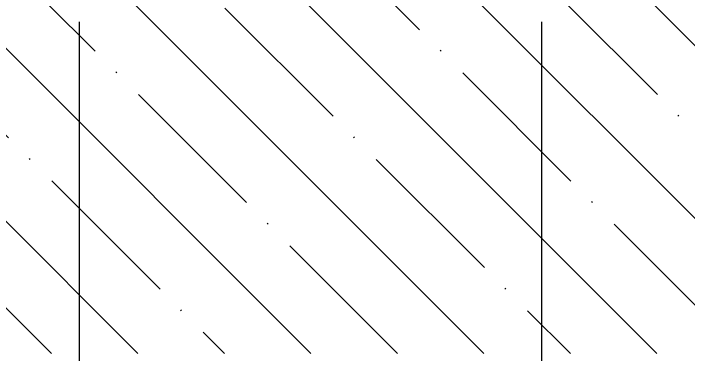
# Model space of a CAD drawing. Header units: millimetres. Extents: x -12447 to 83753, y -46415 to 46712.
# Drawn here: x 82633.5 to 82808.5, y 2812.1 to 2900.4 of the extents above; entities that cross this region are included whole.
import ezdxf

# ---------------------------------------------------------------- set-up
doc = ezdxf.new("R2010")
doc.units = ezdxf.units.MM
for name, color, linetype, lineweight in [('Размеры', 7, 'Continuous', 9), ('Размеры-10', 7, 'Continuous', 9), ('Узлы', 7, 'Continuous', 18)]:
    doc.layers.add(name, color=color, linetype=linetype, lineweight=lineweight)
doc.styles.add('GOST Common_6', font='GOST_Common.ttf', dxfattribs={"width": 0.9, "height": 25})
doc.dimstyles.new('ADSK_Основной_2_5_мм_1', dxfattribs={"dimscale": 304.8, "dimtxt": 25.142875, "dimasz": 0.046391, "dimexe": 0.049213, "dimexo": 0.049213, "dimgap": 0.009843, "dimtad": 1, "dimrnd": 0.01, "dimdsep": 46, "dimtxsty": 'GOST Common_6', "dimblk1": 'OBLIQUE', "dimblk2": 'OBLIQUE', "dimsah": 1, "dimcen": 0.09, "dimdle": 0.049213, "dimazin": 2, "dimtfac": 1, "dimtdec": 4, "dimtix": 1, "dimtmove": 0, "dimatfit": 3, "dimfxl": 1, "dimtvp": 1, "dimtolj": 1, "dimtzin": 0, "dimlwd": 20, "dimlwe": 20, "dimarcsym": 2})

# ---------------------------------------------------------------- blocks, each defined once
blk = doc.blocks.new('DIMBLOCK31-Сечение по поддону')
at = {"layer": 'Размеры-10', "lineweight": 20, "transparency": 16777216}
for p, q in [((82650.63, 2703.53), (82650.63, 2898.16)), ((82770.63, 2703.53), (82770.63, 2898.16)), ((82635.63, 2703.53), (82770.63, 2703.53)), ((82650.63, 2703.53), (82650.63, 2688.53)), ((82770.63, 2703.53), (82770.63, 2688.53))]:
    blk.add_line(p, q, dxfattribs=at)
at = {"layer": 'Размеры-10', "lineweight": 40, "transparency": 16777216}
for p, q in [((82650.63, 2703.53), (82657.7, 2710.6)), ((82770.63, 2703.53), (82777.7, 2710.6)), ((82650.63, 2703.53), (82643.56, 2696.46)), ((82770.63, 2703.53), (82763.56, 2696.46))]:
    blk.add_line(p, q, dxfattribs=at)
at = {"layer": 'Размеры-10', "color": 0, "lineweight": 20, "transparency": 16777216, "insert": (82689.32, 2739.2), "char_height": 25, "width": 51.1381, "attachment_point": 1, "line_spacing_factor": 1.022761, "style": 'GOST Common_6'}
blk.add_mtext('120', dxfattribs=at)
blk = doc.blocks.new('_Oblique')
at = {"color": 0, "linetype": 'ByBlock', "lineweight": -2}
blk.add_line((-0.5, -0.5), (0.5, 0.5), dxfattribs=at)
blk = doc.blocks.new('DIMBLOCK32-Сечение по поддону')
at = {"layer": 'Размеры-10', "lineweight": 20, "transparency": 16777216}
for p, q in [((82770.63, 2703.53), (82770.63, 2898.16)), ((83370.63, 2703.53), (83370.63, 2898.16)), ((82770.63, 2703.53), (83370.63, 2703.53)), ((82770.63, 2703.53), (82770.63, 2688.53)), ((83370.63, 2703.53), (83370.63, 2688.53))]:
    blk.add_line(p, q, dxfattribs=at)
at = {"layer": 'Размеры-10', "lineweight": 40, "transparency": 16777216}
for p, q in [((82770.63, 2703.53), (82777.7, 2710.6)), ((83370.63, 2703.53), (83377.7, 2710.6)), ((82770.63, 2703.53), (82763.56, 2696.46)), ((83370.63, 2703.53), (83363.56, 2696.46))]:
    blk.add_line(p, q, dxfattribs=at)
at = {"layer": 'Размеры-10', "color": 0, "lineweight": 20, "transparency": 16777216, "insert": (83046.98, 2739.2), "char_height": 25, "width": 56.7632, "attachment_point": 1, "line_spacing_factor": 1.022761, "style": 'GOST Common_6'}
blk.add_mtext('600', dxfattribs=at)

msp = doc.modelspace()

# ---------------------------------------------------------------- hatches: boundary and pattern name
at = {"layer": 'Узлы', "lineweight": 9}
h = msp.add_hatch(dxfattribs=at)
h.set_pattern_fill('FP_207', color=256, style=0, pattern_type=2)
h.set_pattern_definition([(135, (81077.526, 0), (-22.45064, -22.45064), []), (135, (81099.977, 0), (-22.45064, -22.45064), [39.688, -7.938, 0.33528, -7.602])])
h.paths.add_polyline_path([(82681.217, 2812.082), (83048.144, 2812.082), (83048.144, 2903.16), (82560.16, 2903.16), (82560.16, 2812.082), (82650.629, 2812.082)])
h.paths.add_polyline_path([(83561.339, 2812.082), (83561.339, 2903.16), (83077.171, 2903.16), (83077.171, 2812.082), (83548.186, 2812.082)])

# ---------------------------------------------------------------- dimensions: what is measured, and where the dimension line sits
at = {"layer": 'Размеры', "lineweight": 20}
for base, p1, p2, override, picture, middle in [((82770.629, 2703.531), (82650.629, 2913.16), (82770.629, 2913.16), {"dimpost": '<>', "dimfxl": 120}, 'DIMBLOCK31-Сечение по поддону', (82710.629, 2719.031)), ((83370.629, 2703.531), (82770.629, 2913.16), (83370.629, 2913.16), {"dimpost": '<>', "dimfxl": 600}, 'DIMBLOCK32-Сечение по поддону', (83070.629, 2719.031))]:
    dim = msp.add_linear_dim(base=base, p1=p1, p2=p2, dimstyle='ADSK_Основной_2_5_мм_1', override=override, dxfattribs=at)
    dim.commit()
    dim.dimension.update_dxf_attribs({"geometry": picture, "text_midpoint": middle})

doc.saveas('drawing.dxf')
